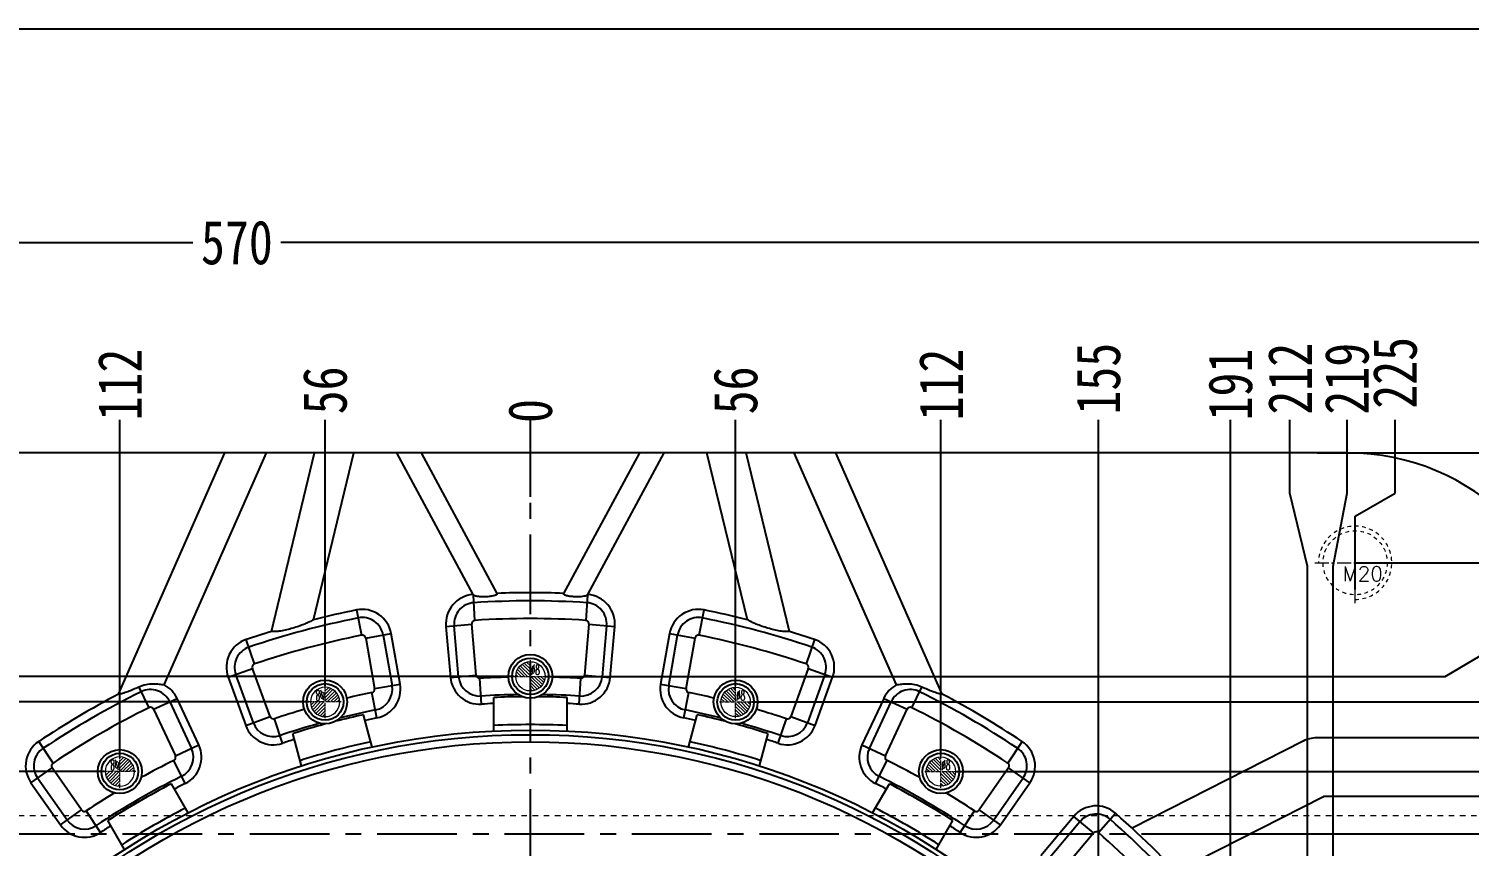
# Model space of a CAD drawing. Header units: millimetres. Extents: x 3400 to 4389, y -3437 to -1630.
# Drawn here: x 3669.3 to 4062.3, y -1853.1 to -1630 of the extents above; entities that cross this region are included whole.
import ezdxf

# ---------------------------------------------------------------- set-up
doc = ezdxf.new("R2010")
doc.units = ezdxf.units.MM
doc.header["$LTSCALE"] = 16.335
doc.header["$PDMODE"] = 3
doc.header["$PDSIZE"] = 0.3125
doc.linetypes.add('CENTER', pattern=[0.6, 0.375, -0.075, 0.075, -0.075])
doc.linetypes.add('HIDDEN', pattern=[0.2, 0.1, -0.1])
doc.layers.get('0').update_dxf_attribs({"linetype": 'CONTINUOUS'})
doc.layers.get('Defpoints').update_dxf_attribs({"linetype": 'CONTINUOUS'})
for name, color, linetype, lineweight in [('cool', 153, 'HIDDEN', 9), ('epin', 13, 'CONTINUOUS', 9), ('screw', 33, 'CONTINUOUS', 13)]:
    doc.layers.add(name, color=color, linetype=linetype, lineweight=lineweight)
doc.styles.get("Standard").update_dxf_attribs({"font": 'txt', "width": 0.8})
doc.styles.add('TXT', font='txt.shx', dxfattribs={"bigfont": 'gbcbig.shx'})
doc.styles.add('TXT05', font='txt.shx', dxfattribs={"width": 0.5, "bigfont": 'gbcbig.shx'})
doc.dimstyles.new('副本 STANDARD', dxfattribs={"dimtxt": 6, "dimasz": 4, "dimexe": 0, "dimexo": 0, "dimgap": 0, "dimtad": 0, "dimdsep": 46, "dimlunit": 6, "dimtxsty": 'Standard', "dimcen": 0, "dimclrd": 4, "dimclre": 4, "dimclrt": 6, "dimazin": 2, "dimtfac": 2, "dimtofl": 0, "dimtmove": 1, "dimatfit": 3, "dimfxl": 0, "dimtolj": 1, "dimtzin": 0, "dimarcsym": 0})

# ---------------------------------------------------------------- blocks, each defined once
blk = doc.blocks.new('screw_m20_g')
at = {"layer": 'screw', "color": 1, "linetype": 'CENTER', "ltscale": 0.621977}
for p, q in [((0, -11), (0, 11)), ((-11, 0), (11, 0))]:
    blk.add_line(p, q, dxfattribs=at)
at = {"layer": 'screw', "color": 33, "linetype": 'HIDDEN', "ltscale": 0.621977}
blk.add_circle((0, 0), 8.75, dxfattribs=at)
at = {"layer": 'screw', "color": 92, "linetype": 'HIDDEN', "ltscale": 0.621977}
blk.add_arc((0, 0), 10, 270, 180, dxfattribs=at)
at = {"layer": 'screw', "color": 6, "style": 'TXT'}
blk.add_text('M20', height=4, dxfattribs=at).set_placement((-3.4, -5))
blk = doc.blocks.new('epin_ejp_8')
at = {"layer": 'epin', "ltscale": 0.5}
h = blk.add_hatch(dxfattribs=at)
h.set_pattern_fill('_ANSI31', color=123, scale=0.2, angle=90, style=0)
h.set_pattern_definition([(135, (-3069.6252, 813.4417), (-0.4490128, -0.4490128), [])])
h.paths.add_polyline_path([(0, 4, 0.414214), (-4, 0), (0, 0)])
h.paths.add_polyline_path([(4, 0), (0, 0), (0, -4, 0.414214)])
at = {"layer": 'epin', "color": 1, "linetype": 'CENTER', "ltscale": 0.16}
for p, q in [((0, -4.4), (0, 4.4)), ((-4.4, 0), (4.4, 0))]:
    blk.add_line(p, q, dxfattribs=at)
at = {"layer": 'epin', "ltscale": 0.5}
blk.add_circle((0, 0), 4, dxfattribs=at)
at = {"layer": 'epin', "color": 6, "ltscale": 0.5, "style": 'TXT05', "width": 0.5}
blk.add_text('%%c8', height=2.8, dxfattribs=at).set_placement((0.16, 0.4))
blk = doc.blocks.new('1')
at = {"color": 1, "linetype": 'CENTER', "ltscale": 3.545271}
blk.add_line((3521.17, -188.35), (4091.17, -188.35), dxfattribs=at)
at = {"layer": 'cool', "ltscale": 0.932966}
blk.add_line((3535.5, -183.35), (4076.84, -183.35), dxfattribs=at)
blk = doc.blocks.new('*D392')
at = {"color": 4, "lineweight": -2}
blk.add_line((3983.8, -1849.76), (4095.76, -1849.76), dxfattribs=at)
at = {"layer": 'Defpoints', "color": 0}
for p in [(3983.8, -1849.76), (4095.76, -1849.76), (3806.17, -2045.76)]:
    blk.add_point(p, dxfattribs=at)
at = {"color": 6, "insert": (4106.96, -1849.76), "char_height": 12, "attachment_point": 5}
blk.add_mtext('\\A1;196', dxfattribs=at)
blk = doc.blocks.new('*D393')
at = {"color": 4, "lineweight": -2}
blk.add_line((3922.57, -1832.76), (4095.76, -1832.76), dxfattribs=at)
at = {"layer": 'Defpoints', "color": 0}
for p in [(3922.57, -1832.76), (4095.76, -1832.76), (3806.17, -2045.76)]:
    blk.add_point(p, dxfattribs=at)
at = {"color": 6, "insert": (4106.96, -1832.76), "char_height": 12, "attachment_point": 5}
blk.add_mtext('\\A1;213', dxfattribs=at)
blk = doc.blocks.new('*D394')
at = {"color": 4, "lineweight": -2}
blk.add_line((3866.57, -1813.76), (4095.76, -1813.76), dxfattribs=at)
at = {"layer": 'Defpoints', "color": 0}
for p in [(3866.57, -1813.76), (4095.76, -1813.76), (3806.17, -2045.76)]:
    blk.add_point(p, dxfattribs=at)
at = {"color": 6, "insert": (4108.56, -1813.76), "char_height": 12, "attachment_point": 5}
blk.add_mtext('\\A1;232', dxfattribs=at)
blk = doc.blocks.new('*D395')
at = {"color": 4, "lineweight": -2}
for p, q in [((4055.76, -1806.76), (4075.76, -1794.95)), ((4075.76, -1794.95), (4095.76, -1794.95)), ((3810.57, -1806.76), (4055.76, -1806.76))]:
    blk.add_line(p, q, dxfattribs=at)
at = {"layer": 'Defpoints', "color": 0}
for p in [(4095.76, -1794.95), (3810.57, -1806.76), (3806.17, -2045.76)]:
    blk.add_point(p, dxfattribs=at)
at = {"color": 6, "insert": (4108.56, -1794.95), "char_height": 12, "attachment_point": 5}
blk.add_mtext('\\A1;239', dxfattribs=at)
blk = doc.blocks.new('*D396')
at = {"color": 4, "lineweight": -2}
blk.add_line((4031.17, -1775.76), (4095.76, -1775.76), dxfattribs=at)
at = {"layer": 'Defpoints', "color": 0}
for p in [(4031.17, -1775.76), (4095.76, -1775.76), (3806.17, -2045.76)]:
    blk.add_point(p, dxfattribs=at)
at = {"color": 6, "insert": (4107.76, -1775.76), "char_height": 12, "attachment_point": 5}
blk.add_mtext('\\A1;270', dxfattribs=at)
blk = doc.blocks.new('*D409')
at = {"color": 4, "lineweight": -2}
blk.add_line((3806.17, -1757.8), (3806.17, -1736.72), dxfattribs=at)
at = {"layer": 'Defpoints', "color": 0}
for p in [(3806.17, -1736.72), (3806.17, -1757.8), (3806.17, -2045.76)]:
    blk.add_point(p, dxfattribs=at)
at = {"color": 6, "insert": (3806.17, -1734.32), "char_height": 12, "attachment_point": 5, "rotation": 90}
blk.add_mtext('\\A1;0', dxfattribs=at)
blk = doc.blocks.new('*D410')
at = {"color": 4, "lineweight": -2}
blk.add_line((3862.17, -1809.36), (3862.17, -1736.72), dxfattribs=at)
at = {"layer": 'Defpoints', "color": 0}
for p in [(3862.17, -1736.72), (3862.17, -1809.36), (3806.17, -2045.76)]:
    blk.add_point(p, dxfattribs=at)
at = {"color": 6, "insert": (3862.17, -1728.72), "char_height": 12, "attachment_point": 5, "rotation": 90}
blk.add_mtext('\\A1;56', dxfattribs=at)
blk = doc.blocks.new('*D411')
at = {"color": 4, "lineweight": -2}
blk.add_line((3918.17, -1828.36), (3918.17, -1736.72), dxfattribs=at)
at = {"layer": 'Defpoints', "color": 0}
for p in [(3918.17, -1736.72), (3918.17, -1828.36), (3806.17, -2045.76)]:
    blk.add_point(p, dxfattribs=at)
at = {"color": 6, "insert": (3918.17, -1727.12), "char_height": 12, "attachment_point": 5, "rotation": 90}
blk.add_mtext('\\A1;112', dxfattribs=at)
blk = doc.blocks.new('*D412')
at = {"color": 4, "lineweight": -2}
blk.add_line((3961.17, -1867.36), (3961.17, -1736.72), dxfattribs=at)
at = {"layer": 'Defpoints', "color": 0}
for p in [(3961.17, -1736.72), (3961.17, -1867.36), (3806.17, -2045.76)]:
    blk.add_point(p, dxfattribs=at)
at = {"color": 6, "insert": (3961.17, -1725.52), "char_height": 12, "attachment_point": 5, "rotation": 90}
blk.add_mtext('\\A1;155', dxfattribs=at)
blk = doc.blocks.new('*D413')
at = {"color": 4, "lineweight": -2}
blk.add_line((3997.17, -1913.36), (3997.17, -1736.72), dxfattribs=at)
at = {"layer": 'Defpoints', "color": 0}
for p in [(3997.17, -1736.72), (3997.17, -1913.36), (3806.17, -2045.76)]:
    blk.add_point(p, dxfattribs=at)
at = {"color": 6, "insert": (3997.17, -1727.12), "char_height": 12, "attachment_point": 5, "rotation": 90}
blk.add_mtext('\\A1;191', dxfattribs=at)
blk = doc.blocks.new('*D414')
at = {"color": 4, "lineweight": -2}
for p, q in [((4013.38, -1756.72), (4013.38, -1736.72)), ((4018.17, -1776.72), (4013.38, -1756.72)), ((4018.17, -1966.36), (4018.17, -1776.72))]:
    blk.add_line(p, q, dxfattribs=at)
at = {"layer": 'Defpoints', "color": 0}
for p in [(4013.38, -1736.72), (4018.17, -1966.36), (3806.17, -2045.76)]:
    blk.add_point(p, dxfattribs=at)
at = {"color": 6, "insert": (4013.38, -1725.52), "char_height": 12, "attachment_point": 5, "rotation": 90}
blk.add_mtext('\\A1;212', dxfattribs=at)
blk = doc.blocks.new('*D415')
at = {"color": 4, "lineweight": -2}
for p, q in [((4042.09, -1756.72), (4042.09, -1736.72)), ((4031.17, -1763.05), (4042.09, -1756.72)), ((4031.17, -1783.05), (4031.17, -1763.05))]:
    blk.add_line(p, q, dxfattribs=at)
at = {"layer": 'Defpoints', "color": 0}
for p in [(4042.09, -1736.72), (4031.17, -1783.05), (3806.17, -2045.76)]:
    blk.add_point(p, dxfattribs=at)
at = {"color": 6, "insert": (4042.09, -1723.92), "char_height": 12, "attachment_point": 5, "rotation": 90}
blk.add_mtext('\\A1;225', dxfattribs=at)
blk = doc.blocks.new('*D416')
at = {"color": 4, "lineweight": -2}
for p, q in [((4028.96, -1756.72), (4028.96, -1736.72)), ((4025.17, -1776.72), (4028.96, -1756.72)), ((4025.17, -2031.36), (4025.17, -1776.72))]:
    blk.add_line(p, q, dxfattribs=at)
at = {"layer": 'Defpoints', "color": 0}
for p in [(4028.96, -1736.72), (4025.17, -2031.36), (3806.17, -2045.76)]:
    blk.add_point(p, dxfattribs=at)
at = {"color": 6, "insert": (4028.96, -1725.52), "char_height": 12, "attachment_point": 5, "rotation": 90}
blk.add_mtext('\\A1;219', dxfattribs=at)
blk = doc.blocks.new('*D444')
at = {"color": 4, "lineweight": -2}
blk.add_line((3628.55, -1849.76), (3516.58, -1849.76), dxfattribs=at)
at = {"layer": 'Defpoints', "color": 0}
for p in [(3516.58, -1849.76), (3628.55, -1849.76), (3806.17, -2045.76)]:
    blk.add_point(p, dxfattribs=at)
at = {"color": 6, "insert": (3505.38, -1849.76), "char_height": 12, "attachment_point": 5}
blk.add_mtext('\\A1;196', dxfattribs=at)
blk = doc.blocks.new('*D445')
at = {"color": 4, "lineweight": -2}
blk.add_line((3689.77, -1832.76), (3516.58, -1832.76), dxfattribs=at)
at = {"layer": 'Defpoints', "color": 0}
for p in [(3516.58, -1832.76), (3689.77, -1832.76), (3806.17, -2045.76)]:
    blk.add_point(p, dxfattribs=at)
at = {"color": 6, "insert": (3505.38, -1832.76), "char_height": 12, "attachment_point": 5}
blk.add_mtext('\\A1;213', dxfattribs=at)
blk = doc.blocks.new('*D446')
at = {"color": 4, "lineweight": -2}
blk.add_line((3745.77, -1813.76), (3516.58, -1813.76), dxfattribs=at)
at = {"layer": 'Defpoints', "color": 0}
for p in [(3516.58, -1813.76), (3745.77, -1813.76), (3806.17, -2045.76)]:
    blk.add_point(p, dxfattribs=at)
at = {"color": 6, "insert": (3503.78, -1813.76), "char_height": 12, "attachment_point": 5}
blk.add_mtext('\\A1;232', dxfattribs=at)
blk = doc.blocks.new('*D420')
at = {"color": 4, "lineweight": -2}
for p, q in [((3536.58, -1794.95), (3516.58, -1794.95)), ((3556.58, -1806.76), (3536.58, -1794.95)), ((3801.77, -1806.76), (3556.58, -1806.76))]:
    blk.add_line(p, q, dxfattribs=at)
at = {"layer": 'Defpoints', "color": 0}
for p in [(3516.58, -1794.95), (3801.77, -1806.76), (3806.17, -2045.76)]:
    blk.add_point(p, dxfattribs=at)
at = {"color": 6, "insert": (3503.78, -1794.95), "char_height": 12, "attachment_point": 5}
blk.add_mtext('\\A1;239', dxfattribs=at)
blk = doc.blocks.new('*D421')
at = {"color": 4, "lineweight": -2}
blk.add_line((3581.17, -1775.76), (3516.58, -1775.76), dxfattribs=at)
at = {"layer": 'Defpoints', "color": 0}
for p in [(3516.58, -1775.76), (3581.17, -1775.76), (3806.17, -2045.76)]:
    blk.add_point(p, dxfattribs=at)
at = {"color": 6, "insert": (3504.58, -1775.76), "char_height": 12, "attachment_point": 5}
blk.add_mtext('\\A1;270', dxfattribs=at)
blk = doc.blocks.new('*D433')
at = {"color": 4, "lineweight": -2}
blk.add_line((3750.17, -1809.36), (3750.17, -1736.72), dxfattribs=at)
at = {"layer": 'Defpoints', "color": 0}
for p in [(3750.17, -1736.72), (3750.17, -1809.36), (3806.17, -2045.76)]:
    blk.add_point(p, dxfattribs=at)
at = {"color": 6, "insert": (3750.17, -1728.72), "char_height": 12, "attachment_point": 5, "rotation": 90}
blk.add_mtext('\\A1;56', dxfattribs=at)
blk = doc.blocks.new('*D434')
at = {"color": 4, "lineweight": -2}
blk.add_line((3694.17, -1828.36), (3694.17, -1736.72), dxfattribs=at)
at = {"layer": 'Defpoints', "color": 0}
for p in [(3694.17, -1736.72), (3694.17, -1828.36), (3806.17, -2045.76)]:
    blk.add_point(p, dxfattribs=at)
at = {"color": 6, "insert": (3694.17, -1727.12), "char_height": 12, "attachment_point": 5, "rotation": 90}
blk.add_mtext('\\A1;112', dxfattribs=at)
blk = doc.blocks.new('*D435')
at = {"color": 4, "lineweight": -2}
blk.add_line((3651.17, -1867.36), (3651.17, -1736.72), dxfattribs=at)
at = {"layer": 'Defpoints', "color": 0}
for p in [(3651.17, -1736.72), (3651.17, -1867.36), (3806.17, -2045.76)]:
    blk.add_point(p, dxfattribs=at)
at = {"color": 6, "insert": (3651.17, -1725.52), "char_height": 12, "attachment_point": 5, "rotation": 90}
blk.add_mtext('\\A1;155', dxfattribs=at)
blk = doc.blocks.new('*D436')
at = {"color": 4, "lineweight": -2}
blk.add_line((3615.17, -1913.36), (3615.17, -1736.72), dxfattribs=at)
at = {"layer": 'Defpoints', "color": 0}
for p in [(3615.17, -1736.72), (3615.17, -1913.36), (3806.17, -2045.76)]:
    blk.add_point(p, dxfattribs=at)
at = {"color": 6, "insert": (3615.17, -1727.12), "char_height": 12, "attachment_point": 5, "rotation": 90}
blk.add_mtext('\\A1;191', dxfattribs=at)
blk = doc.blocks.new('*D437')
at = {"color": 4, "lineweight": -2}
for p, q in [((3598.97, -1756.72), (3598.97, -1736.72)), ((3594.17, -1776.72), (3598.97, -1756.72)), ((3594.17, -1966.36), (3594.17, -1776.72))]:
    blk.add_line(p, q, dxfattribs=at)
at = {"layer": 'Defpoints', "color": 0}
for p in [(3598.97, -1736.72), (3594.17, -1966.36), (3806.17, -2045.76)]:
    blk.add_point(p, dxfattribs=at)
at = {"color": 6, "insert": (3598.97, -1725.52), "char_height": 12, "attachment_point": 5, "rotation": 90}
blk.add_mtext('\\A1;212', dxfattribs=at)
blk = doc.blocks.new('*D438')
at = {"color": 4, "lineweight": -2}
for p, q in [((3570.26, -1756.72), (3570.26, -1736.72)), ((3581.17, -1763.05), (3570.26, -1756.72)), ((3581.17, -1783.05), (3581.17, -1763.05))]:
    blk.add_line(p, q, dxfattribs=at)
at = {"layer": 'Defpoints', "color": 0}
for p in [(3570.26, -1736.72), (3581.17, -1783.05), (3806.17, -2045.76)]:
    blk.add_point(p, dxfattribs=at)
at = {"color": 6, "insert": (3570.26, -1723.92), "char_height": 12, "attachment_point": 5, "rotation": 90}
blk.add_mtext('\\A1;225', dxfattribs=at)
blk = doc.blocks.new('*D439')
at = {"color": 4, "lineweight": -2}
for p, q in [((3583.38, -1756.72), (3583.38, -1736.72)), ((3587.17, -1776.72), (3583.38, -1756.72)), ((3587.17, -2031.36), (3587.17, -1776.72))]:
    blk.add_line(p, q, dxfattribs=at)
at = {"layer": 'Defpoints', "color": 0}
for p in [(3583.38, -1736.72), (3587.17, -2031.36), (3806.17, -2045.76)]:
    blk.add_point(p, dxfattribs=at)
at = {"color": 6, "insert": (3583.38, -1725.52), "char_height": 12, "attachment_point": 5, "rotation": 90}
blk.add_mtext('\\A1;219', dxfattribs=at)
blk = doc.blocks.new('*D448')
at = {"color": 4, "lineweight": -2}
for p, q in [((3521.17, -1826.02), (3521.17, -1688.39)), ((3531.17, -1688.39), (3714.1, -1688.39)), ((4081.17, -1688.39), (3738.1, -1688.39)), ((4091.17, -1819.7), (4091.17, -1688.39))]:
    blk.add_line(p, q, dxfattribs=at)
at = {"color": 4}
for points in [[(3531.17, -1686.72), (3531.17, -1690.06), (3521.17, -1688.39)], [(4081.17, -1686.72), (4081.17, -1690.06), (4091.17, -1688.39)]]:
    blk.add_solid(points, dxfattribs=at)
at = {"layer": 'Defpoints', "color": 0}
for p in [(3521.17, -1688.39), (4091.17, -1819.7), (3521.17, -1826.02)]:
    blk.add_point(p, dxfattribs=at)
at = {"color": 6, "insert": (3726.1, -1688.39), "char_height": 12, "attachment_point": 5}
blk.add_mtext('\\A1;570', dxfattribs=at)
blk = doc.blocks.new('*D449')
at = {"color": 4, "lineweight": -2}
for p, q in [((4020.79, -1745.76), (4148.88, -1745.76)), ((4148.88, -1755.76), (4148.88, -1961.61)), ((4148.88, -2335.76), (4148.88, -1984.01)), ((4020.79, -2345.76), (4148.88, -2345.76))]:
    blk.add_line(p, q, dxfattribs=at)
at = {"color": 4}
for points in [[(4147.22, -1755.76), (4150.55, -1755.76), (4148.88, -1745.76)], [(4147.22, -2335.76), (4150.55, -2335.76), (4148.88, -2345.76)]]:
    blk.add_solid(points, dxfattribs=at)
at = {"layer": 'Defpoints', "color": 0}
for p in [(4020.79, -1745.76), (4020.79, -2345.76), (4148.88, -2345.76)]:
    blk.add_point(p, dxfattribs=at)
at = {"color": 6, "insert": (4148.88, -1972.81), "char_height": 12, "attachment_point": 5, "rotation": 90}
blk.add_mtext('\\A1;600', dxfattribs=at)

msp = doc.modelspace()

# ---------------------------------------------------------------- linework, layer by layer
at = {"color": 7, "linetype": 'Continuous'}
for p, q in [((4029.172, -1745.761), (3583.172, -1745.761)), ((3693.813, -1811.632), (3722.812, -1745.761)), ((3706.284, -1809.095), (3734.167, -1745.761)), ((3735.509, -1794.498), (3747.305, -1745.761)), ((3746.976, -1791.301), (3757.998, -1745.761)), ((3769.627, -1745.761), (3790.475, -1784.454)), ((3797.107, -1784.113), (3776.442, -1745.761)), ((3835.901, -1745.761), (3815.237, -1784.113)), ((3821.869, -1784.454), (3842.717, -1745.761)), ((3865.368, -1791.301), (3854.346, -1745.761)), ((3876.834, -1794.498), (3865.038, -1745.761)), ((3906.059, -1809.095), (3878.177, -1745.761)), ((3918.531, -1811.632), (3889.531, -1745.761)), ((3791.062, -1791.482), (3790.618, -1784.6)), ((3821.726, -1784.6), (3821.282, -1791.482)), ((3758.748, -1788.639), (3760.131, -1795.554)), ((3852.212, -1795.554), (3853.595, -1788.639)), ((3761.251, -1796.319), (3768.195, -1795.095)), ((3766.007, -1795.481), (3768.439, -1809.272)), ((3770.627, -1808.886), (3768.195, -1795.095)), ((3783.153, -1793.125), (3790.178, -1792.511)), ((3783.153, -1793.125), (3784.374, -1807.076)), ((3786.588, -1806.882), (3785.367, -1792.932)), ((3791.399, -1806.461), (3790.178, -1792.511)), ((3822.165, -1792.511), (3820.945, -1806.461)), ((3822.165, -1792.511), (3829.19, -1793.125)), ((3826.976, -1792.932), (3825.756, -1806.882)), ((3827.97, -1807.076), (3829.19, -1793.125)), ((3844.148, -1795.095), (3841.716, -1808.886)), ((3843.905, -1809.272), (3846.337, -1795.481)), ((3844.148, -1795.095), (3851.093, -1796.319)), ((3730.941, -1803.376), (3728.681, -1796.696)), ((3761.251, -1796.319), (3763.682, -1810.11)), ((3848.661, -1810.11), (3851.093, -1796.319)), ((3883.663, -1796.696), (3881.403, -1803.376)), ((3723.727, -1807.01), (3730.354, -1804.598)), ((3723.727, -1807.01), (3728.517, -1820.169)), ((3730.605, -1819.409), (3725.815, -1806.25)), ((3735.143, -1817.757), (3730.354, -1804.598)), ((3784.374, -1807.076), (3791.399, -1806.461)), ((3792.847, -1814.363), (3792.403, -1807.325)), ((3819.497, -1814.363), (3819.941, -1807.325)), ((3820.945, -1806.461), (3827.97, -1807.076)), ((3881.99, -1804.598), (3877.2, -1817.757)), ((3886.528, -1806.25), (3881.739, -1819.409)), ((3881.99, -1804.598), (3888.617, -1807.01)), ((3883.827, -1820.169), (3888.617, -1807.01)), ((3699.34, -1809.697), (3702.118, -1815.315)), ((3764.329, -1818.117), (3762.936, -1811.204)), ((3763.682, -1810.11), (3770.627, -1808.886)), ((3841.716, -1808.886), (3848.661, -1810.11)), ((3848.014, -1818.117), (3849.408, -1811.204)), ((3910.226, -1815.315), (3913.003, -1809.697)), ((3703.397, -1815.764), (3709.789, -1812.783)), ((3707.774, -1813.723), (3713.693, -1826.414)), ((3715.707, -1825.475), (3709.789, -1812.783)), ((3796.172, -1821.688), (3796.172, -1812.547)), ((3816.172, -1821.688), (3816.172, -1812.547)), ((3902.555, -1812.783), (3896.637, -1825.475)), ((3898.651, -1826.414), (3904.569, -1813.723)), ((3902.555, -1812.783), (3908.946, -1815.764)), ((3703.397, -1815.764), (3709.316, -1828.456)), ((3728.517, -1820.169), (3735.143, -1817.757)), ((3738.587, -1825.015), (3736.337, -1818.332)), ((3763.013, -1826.054), (3760.647, -1817.224)), ((3849.33, -1826.054), (3851.696, -1817.224)), ((3873.757, -1825.015), (3876.007, -1818.332)), ((3877.2, -1817.757), (3883.827, -1820.169)), ((3903.028, -1828.456), (3908.946, -1815.764)), ((3743.695, -1831.23), (3741.329, -1822.4)), ((3868.649, -1831.23), (3871.015, -1822.4)), ((3675.947, -1830.425), (3672.035, -1824.557)), ((3709.316, -1828.456), (3715.707, -1825.475)), ((3896.637, -1825.475), (3903.028, -1828.456)), ((3940.309, -1824.557), (3936.397, -1830.425)), ((4016.992, -1824.431), (3970.325, -1848.196)), ((4091.172, -1823.559), (4020.622, -1823.559)), ((3712.013, -1836.022), (3708.878, -1829.705)), ((3900.331, -1836.022), (3903.466, -1829.705)), ((3669.919, -1835.802), (3675.696, -1831.757)), ((3679.772, -1845.999), (3671.74, -1834.527)), ((3683.728, -1843.228), (3675.696, -1831.757)), ((3936.648, -1831.757), (3928.615, -1843.228)), ((3940.604, -1834.527), (3932.571, -1845.999)), ((3942.424, -1835.802), (3936.648, -1831.757)), ((3669.919, -1835.802), (3677.952, -1847.273)), ((3712.796, -1844.029), (3708.225, -1836.112)), ((3899.548, -1844.029), (3904.119, -1836.112)), ((3934.392, -1847.273), (3942.424, -1835.802)), ((3982.266, -1860.07), (4022.542, -1839.559)), ((4091.172, -1839.559), (4022.542, -1839.559)), ((3677.952, -1847.273), (3683.728, -1843.228)), ((3688.933, -1849.347), (3685.03, -1843.474)), ((3695.475, -1854.029), (3690.904, -1846.112)), ((3916.868, -1854.029), (3921.439, -1846.112)), ((3923.411, -1849.347), (3927.314, -1843.474)), ((3934.392, -1847.273), (3928.615, -1843.228)), ((3954.393, -1844.986), (3945.392, -1855.714)), ((3947.094, -1857.142), (3956.096, -1846.415)), ((3959.796, -1849.519), (3954.393, -1844.986)), ((3961.148, -1849.416), (3965.803, -1844.119)), ((3950.794, -1860.247), (3959.796, -1849.519))]:
    msp.add_line(p, q, dxfattribs=at)
at = {"color": 1, "linetype": 'CENTER', "ltscale": 3.545271}
msp.add_line((3806.172, -2345.761), (3806.172, -1745.761), dxfattribs=at)
msp.add_lwpolyline([(3442.701, -1630.016), (4379.962, -1630.016), (4379.962, -2475.003), (3442.701, -2475.003)], close=True)
at = {"color": 7, "linetype": 'Continuous'}
for centre, radius in [((3806.172, -1806.761), 6), ((3806.172, -1806.761), 5), ((3750.172, -1813.761), 6), ((3750.172, -1813.761), 5), ((3862.172, -1813.761), 6), ((3862.172, -1813.761), 5), ((3806.172, -2025.761), 204.318), ((3806.172, -2025.761), 203.079), ((3806.172, -2025.761), 201.12), ((3694.172, -1832.761), 6), ((3918.172, -1832.761), 6), ((3694.172, -1832.761), 5), ((3918.172, -1832.761), 5)]:
    msp.add_circle(centre, radius, dxfattribs=at)
for centre, radius, start, end in [((4029.172, -1807.761), 62, 0, 90), ((3806.172, -2025.761), 241.818, 87.85163, 92.14837), ((3791.123, -1792.428), 8, 94.6447, 185), ((3791.123, -1792.428), 5.778, 93.69023, 185), ((3806.172, -2025.761), 239.595, 86.30977, 93.69023), ((3821.221, -1792.428), 5.778, 355, 86.30977), ((3821.221, -1792.428), 8, 355, 85.3553), ((3806.172, -2025.761), 239.595, 101.30977, 108.69023), ((3806.172, -2025.761), 241.818, 101.30977, 104.16982), ((3760.317, -1796.484), 8, 10, 101.30977), ((3760.317, -1796.484), 5.778, 10, 101.30977), ((3791.123, -1792.428), 0.948, 93.69023, 185), ((3806.172, -2025.761), 234.766, 86.30977, 93.69023), ((3821.221, -1792.428), 0.948, 355, 86.30977), ((3852.027, -1796.484), 8, 78.69023, 170), ((3852.027, -1796.484), 5.778, 78.69023, 170), ((3806.172, -2025.761), 239.595, 71.30977, 78.69023), ((3806.172, -2025.761), 241.818, 75.83018, 78.69023), ((3806.172, -2025.761), 241.818, 106.99051, 108.69023), ((3806.172, -2025.761), 234.766, 101.30977, 108.69023), ((3760.317, -1796.484), 0.948, 10, 101.30977), ((3852.027, -1796.484), 0.948, 78.69023, 170), ((3806.172, -2025.761), 234.766, 71.30977, 78.69023), ((3806.172, -2025.761), 241.818, 71.30977, 73.00949), ((3731.245, -1804.274), 8, 108.69023, 200), ((3731.245, -1804.274), 5.778, 108.69023, 200), ((3881.099, -1804.274), 5.778, 340, 71.30977), ((3881.099, -1804.274), 8, 340, 71.30977), ((3731.245, -1804.274), 0.948, 108.69023, 200), ((3881.099, -1804.274), 0.948, 340, 71.30977), ((3792.343, -1806.379), 8, 185, 273.60679), ((3792.343, -1806.379), 5.778, 185, 273.60679), ((3792.343, -1806.379), 0.948, 185, 273.60679), ((3806.172, -2025.761), 218.87, 91.56989, 93.60679), ((3806.172, -2025.761), 218.87, 86.39321, 88.43011), ((3820, -1806.379), 8, 266.39321, 355), ((3820, -1806.379), 5.778, 266.39321, 355), ((3820, -1806.379), 0.948, 266.39321, 355), ((3806.172, -2025.761), 239.595, 116.30977, 123.69023), ((3702.538, -1816.164), 5.778, 25, 116.30977), ((3702.538, -1816.164), 8, 25, 62.08005), ((3806.172, -2025.761), 218.87, 101.39321, 103.231), ((3762.749, -1810.275), 0.948, 281.39321, 10), ((3762.749, -1810.275), 5.778, 281.39321, 10), ((3762.749, -1810.275), 8, 281.39321, 10), ((3849.595, -1810.275), 8, 170, 258.60679), ((3849.595, -1810.275), 5.778, 170, 258.60679), ((3849.595, -1810.275), 0.948, 170, 258.60679), ((3806.172, -2025.761), 218.87, 76.769, 78.60679), ((3909.805, -1816.164), 8, 117.91995, 155), ((3909.805, -1816.164), 5.778, 63.69023, 155), ((3806.172, -2025.761), 239.595, 56.30977, 63.69023), ((3806.172, -2025.761), 241.818, 117.68724, 123.69023), ((3806.172, -2025.761), 234.766, 116.30977, 123.69023), ((3702.538, -1816.164), 0.948, 25, 116.30977), ((3806.172, -2025.761), 214.04, 90.89347, 93.60679), ((3806.172, -2025.761), 211.818, 92.70596, 93.60679), ((3806.172, -2025.761), 213.449, 90.60333, 92.68527), ((3806.172, -2025.761), 213.449, 87.31473, 89.39667), ((3806.172, -2025.761), 214.04, 86.39321, 89.10653), ((3806.172, -2025.761), 211.818, 86.39321, 87.29404), ((3909.805, -1816.164), 0.948, 63.69023, 155), ((3806.172, -2025.761), 234.766, 56.30977, 63.69023), ((3806.172, -2025.761), 241.818, 56.30977, 62.31276), ((3736.034, -1817.433), 0.948, 200, 288.60679), ((3806.172, -2025.761), 218.87, 106.36253, 108.60679), ((3806.172, -2025.761), 213.449, 102.31473, 104.41343), ((3806.172, -2025.761), 214.04, 101.39321, 104.01976), ((3806.172, -2025.761), 211.818, 101.39321, 102.29404), ((3806.172, -2025.761), 211.818, 77.70596, 78.60679), ((3806.172, -2025.761), 214.04, 75.98024, 78.60679), ((3806.172, -2025.761), 213.449, 75.58657, 77.68527), ((3806.172, -2025.761), 218.87, 71.39321, 73.63747), ((3876.309, -1817.433), 0.948, 251.39321, 340), ((3736.034, -1817.433), 8, 200, 288.60679), ((3736.034, -1817.433), 5.778, 200, 288.60679), ((3806.172, -2025.761), 214.04, 105.57376, 108.60679), ((3806.172, -2025.761), 213.449, 105.18009, 107.68527), ((3806.172, -2025.761), 205.818, 87.21509, 92.78491), ((3806.172, -2025.761), 213.449, 72.31473, 74.81991), ((3806.172, -2025.761), 214.04, 71.39321, 74.42624), ((3876.309, -1817.433), 8, 251.39321, 340), ((3876.309, -1817.433), 5.778, 251.39321, 340), ((3676.473, -1831.213), 8, 123.69023, 215), ((3676.473, -1831.213), 5.778, 123.69023, 215), ((3708.457, -1828.856), 5.778, 296.39321, 25), ((3708.457, -1828.856), 8, 296.39321, 25), ((3806.172, -2025.761), 211.818, 107.70596, 108.60679), ((3806.172, -2025.761), 205.818, 102.21509, 107.78491), ((3806.172, -2025.761), 205.818, 72.21509, 77.78491), ((3806.172, -2025.761), 211.818, 71.39321, 72.29404), ((3903.887, -1828.856), 8, 155, 243.60679), ((3903.887, -1828.856), 5.778, 155, 243.60679), ((3935.871, -1831.213), 5.778, 325, 56.30977), ((3935.871, -1831.213), 8, 325, 56.30977), ((4020.622, -1831.559), 8, 90, 116.98793), ((3676.473, -1831.213), 0.948, 123.69023, 215), ((3806.172, -2025.761), 218.87, 116.39321, 119.03524), ((3708.457, -1828.856), 0.948, 296.39321, 25), ((3903.887, -1828.856), 0.948, 155, 243.60679), ((3806.172, -2025.761), 218.87, 60.96476, 63.60679), ((3935.871, -1831.213), 0.948, 325, 56.30977), ((3806.172, -2025.761), 214.04, 116.39321, 123.60679), ((3806.172, -2025.761), 214.04, 56.39321, 63.60679), ((3806.172, -2025.761), 218.87, 121.21888, 123.60679), ((3806.172, -2025.761), 213.449, 117.31473, 122.68527), ((3806.172, -2025.761), 211.818, 116.39321, 117.29404), ((3806.172, -2025.761), 211.818, 62.70596, 63.60679), ((3806.172, -2025.761), 213.449, 57.31473, 62.68527), ((3806.172, -2025.761), 218.87, 56.39321, 58.78112), ((3806.172, -2025.761), 205.818, 117.21509, 122.78491), ((3806.172, -2025.761), 205.818, 57.21509, 62.78491), ((3960.522, -1850.128), 8, 48.69023, 140), ((3684.505, -1842.685), 5.778, 215, 303.60679), ((3684.505, -1842.685), 0.948, 215, 303.60679), ((3927.839, -1842.685), 5.778, 236.39321, 325), ((3927.839, -1842.685), 0.948, 236.39321, 325), ((3960.522, -1850.128), 5.778, 48.69023, 140), ((3806.172, -2025.761), 239.595, 41.30977, 48.69023), ((3806.172, -2025.761), 241.791, 41.30977, 48.69023), ((3684.505, -1842.685), 8, 215, 303.60679), ((3806.172, -2025.761), 211.818, 122.70596, 123.60679), ((3806.172, -2025.761), 211.818, 56.39321, 57.29404), ((3927.839, -1842.685), 8, 236.39321, 325), ((3960.522, -1850.128), 0.948, 48.69023, 140), ((3806.172, -2025.761), 234.766, 41.30977, 48.69023)]:
    msp.add_arc(centre, radius, start, end, dxfattribs=at)
for points, knots in [([(3790.618, -1784.6), (3790.602, -1784.589), (3790.547, -1784.548), (3790.498, -1784.497), (3790.475, -1784.454)], [0, 0, 0, 0, 0.2856641, 1, 1, 1, 1]), ([(3797.107, -1784.113), (3797.131, -1784.158), (3797.147, -1784.286), (3797.002, -1784.453), (3796.759, -1784.592), (3796.408, -1784.723), (3795.967, -1784.835), (3795.455, -1784.928), (3794.898, -1784.997), (3794.124, -1785.058), (3793.177, -1785.075), (3792.131, -1785.011), (3791.365, -1784.891), (3790.882, -1784.742), (3790.693, -1784.652), (3790.618, -1784.6)], [0, 0, 0, 0, 0.0222751, 0.0495486, 0.0898645, 0.1443667, 0.2113471, 0.28759, 0.3698737, 0.4551372, 0.6249063, 0.7808069, 0.9097393, 0.9604, 1, 1, 1, 1]), ([(3821.122, -1784.841), (3820.873, -1784.904), (3820.316, -1784.997), (3819.42, -1785.064), (3818.435, -1785.068), (3817.439, -1785.004), (3816.642, -1784.893), (3816.076, -1784.761), (3815.735, -1784.653), (3815.471, -1784.533), (3815.291, -1784.406), (3815.195, -1784.256), (3815.216, -1784.153), (3815.237, -1784.113)], [0, 0, 0, 0, 0.1231371, 0.2697969, 0.4306508, 0.5948715, 0.7484339, 0.8157139, 0.8734355, 0.9197074, 0.9540634, 0.9784776, 1, 1, 1, 1]), ([(3821.726, -1784.6), (3821.689, -1784.625), (3821.5, -1784.733), (3821.29, -1784.798), (3821.122, -1784.841)], [0, 0, 0, 0, 0.2027207, 1, 1, 1, 1]), ([(3821.869, -1784.454), (3821.862, -1784.468), (3821.824, -1784.525), (3821.77, -1784.57), (3821.726, -1784.6)], [0, 0, 0, 0, 0.2188086, 1, 1, 1, 1]), ([(3746.976, -1791.301), (3746.624, -1791.528), (3745.82, -1791.965), (3743.961, -1792.791), (3741.878, -1793.501), (3739.699, -1794.077), (3738.113, -1794.399), (3736.724, -1794.566), (3735.867, -1794.565), (3735.509, -1794.498)], [0, 0, 0, 0, 0.1043274, 0.2274077, 0.5066082, 0.6511574, 0.7888724, 0.9092714, 1, 1, 1, 1]), ([(3876.834, -1794.498), (3876.476, -1794.565), (3875.619, -1794.566), (3874.23, -1794.399), (3872.644, -1794.076), (3870.465, -1793.501), (3868.382, -1792.791), (3866.524, -1791.965), (3865.72, -1791.528), (3865.368, -1791.301)], [0, 0, 0, 0, 0.0907551, 0.2111724, 0.3488904, 0.4934278, 0.7726084, 0.8956765, 1, 1, 1, 1]), ([(3699.34, -1809.697), (3698.835, -1809.929), (3697.838, -1810.372), (3696.376, -1810.959), (3695.211, -1811.355), (3694.367, -1811.564), (3693.987, -1811.622), (3693.813, -1811.632)], [0, 0, 0, 0, 0.2839135, 0.5565288, 0.8041671, 0.9109346, 1, 1, 1, 1]), ([(3706.284, -1809.095), (3705.843, -1809.078), (3704.828, -1808.94), (3703.149, -1808.828), (3701.233, -1809.006), (3699.952, -1809.415), (3699.34, -1809.697)], [0, 0, 0, 0, 0.1874826, 0.4346307, 0.7139161, 1, 1, 1, 1]), ([(3913.003, -1809.697), (3912.392, -1809.415), (3911.11, -1809.007), (3909.194, -1808.827), (3907.714, -1808.93), (3906.698, -1809.046), (3906.259, -1809.087), (3906.059, -1809.095)], [0, 0, 0, 0, 0.2860813, 0.5654996, 0.8126121, 0.9151685, 1, 1, 1, 1]), ([(3918.531, -1811.632), (3918.357, -1811.622), (3917.976, -1811.563), (3917.131, -1811.356), (3915.966, -1810.958), (3914.504, -1810.372), (3913.508, -1809.929), (3913.003, -1809.697)], [0, 0, 0, 0, 0.0890729, 0.1960506, 0.443751, 0.7163026, 1, 1, 1, 1])]:
    msp.add_open_spline(points, degree=3, knots=knots, dxfattribs=at)

# ---------------------------------------------------------------- block references
msp.add_blockref('1', (0, -1661.411))
at = {"layer": 'epin'}
for p in [(3806.172, -1806.761), (3862.172, -1813.761), (3918.172, -1832.761)]:
    msp.add_blockref('epin_ejp_8', p, dxfattribs=at)
at = {"layer": 'epin', "xscale": -1}
for p in [(3750.172, -1813.761), (3694.172, -1832.761)]:
    msp.add_blockref('epin_ejp_8', p, dxfattribs=at)
at = {"layer": 'screw'}
msp.add_blockref('screw_m20_g', (4031.172, -1775.761), dxfattribs=at)

# ---------------------------------------------------------------- dimensions: what is measured, and where the dimension line sits
dim = msp.add_linear_dim(base=(3521.172, -1688.389), p1=(4091.172, -1819.696), p2=(3521.172, -1826.023), dimstyle='副本 STANDARD', override={"dimtxt": 12, "dimasz": 10, "dimfxl": 1.25})
dim.commit()
dim.dimension.update_dxf_attribs({"geometry": '*D448', "text_midpoint": (3726.103, -1688.389), "dimtype": 160})
for feature_location, offset, dtype, origin, picture, middle in [((3581.172, -1783.053), (-10.915, 46.335), 1, (3806.172, -2045.761), '*D438', (3570.257, -1723.919)), ((3587.172, -2031.361), (-3.792, 294.642), 1, (3806.172, -2045.761), '*D439', (3583.379, -1725.519)), ((3594.172, -1966.361), (4.796, 229.642), 1, (3806.172, -2045.761), '*D437', (3598.968, -1725.519)), ((3651.172, -1867.361), (0, 130.642), 1, (3806.172, -2045.761), '*D435', (3651.172, -1725.519)), ((4031.172, -1783.053), (10.915, 46.335), 1, (3806.172, -2045.761), '*D415', (4042.087, -1723.919)), ((3961.172, -1867.361), (0, 130.642), 1, (3806.172, -2045.761), '*D412', (3961.172, -1725.519)), ((4018.172, -1966.361), (-4.796, 229.642), 1, (3806.172, -2045.761), '*D414', (4013.375, -1725.519)), ((4025.172, -2031.361), (3.792, 294.642), 1, (3806.172, -2045.761), '*D416', (4028.964, -1725.519)), ((3615.172, -1913.361), (0, 176.642), 1, (3806.172, -2045.761), '*D436', (3615.172, -1727.119)), ((3694.172, -1828.361), (0, 91.642), 1, (3806.172, -2045.761), '*D434', (3694.172, -1727.119)), ((3918.172, -1828.361), (0, 91.642), 1, (3806.172, -2045.761), '*D411', (3918.172, -1727.119)), ((3997.172, -1913.361), (0, 176.642), 1, (3806.172, -2045.761), '*D413', (3997.172, -1727.119)), ((3750.172, -1809.361), (0, 72.642), 1, (3806.172, -2045.761), '*D433', (3750.172, -1728.719)), ((3862.172, -1809.361), (0, 72.642), 1, (3806.172, -2045.761), '*D410', (3862.172, -1728.719)), ((3806.17179283, -1757.80180686), (0, 21.0833063), 1, (3806.17179283, -2045.760939806), '*D409', (3806.17179283, -1734.31850056)), ((3581.172, -1775.761), (-64.59, 0), 0, (3806.172, -2045.761), '*D421', (3504.582, -1775.761)), ((4031.172, -1775.761), (64.59, 0), 0, (3806.172, -2045.761), '*D396', (4107.762, -1775.761)), ((3801.772, -1806.761), (-285.19, 11.808), 0, (3806.172, -2045.761), '*D420', (3503.782, -1794.953)), ((3810.572, -1806.761), (285.19, 11.808), 0, (3806.172, -2045.761), '*D395', (4108.562, -1794.953)), ((3745.772, -1813.761), (-229.19, 0), 0, (3806.172, -2045.761), '*D446', (3503.782, -1813.761)), ((3866.572, -1813.761), (229.19, 0), 0, (3806.172, -2045.761), '*D394', (4108.562, -1813.761)), ((3689.772, -1832.761), (-173.19, 0), 0, (3806.172, -2045.761), '*D445', (3505.382, -1832.761)), ((3922.572, -1832.761), (173.19, 0), 0, (3806.172, -2045.761), '*D393', (4106.962, -1832.761)), ((3628.546, -1849.761), (-111.964, 0), 0, (3806.172, -2045.761), '*D444', (3505.382, -1849.761)), ((3983.797, -1849.761), (111.964, 0), 0, (3806.172, -2045.761), '*D392', (4106.962, -1849.761))]:
    dim = msp.add_ordinate_dim(feature_location=feature_location, offset=offset, dtype=dtype, origin=origin, dimstyle='副本 STANDARD', override={"dimtxt": 12, "dimasz": 10, "dimfxl": 1.25})
    dim.commit()
    dim.dimension.update_dxf_attribs({"geometry": picture, "text_midpoint": middle})
dim = msp.add_linear_dim(base=(4148.884, -2345.761), p1=(4020.79, -1745.761), p2=(4020.79, -2345.761), angle=90, dimstyle='副本 STANDARD', override={"dimtxt": 12, "dimasz": 10, "dimfxl": 1.25})
dim.commit()
dim.dimension.update_dxf_attribs({"geometry": '*D449', "text_midpoint": (4148.884, -1972.807), "dimtype": 160})

doc.saveas('drawing.dxf')
